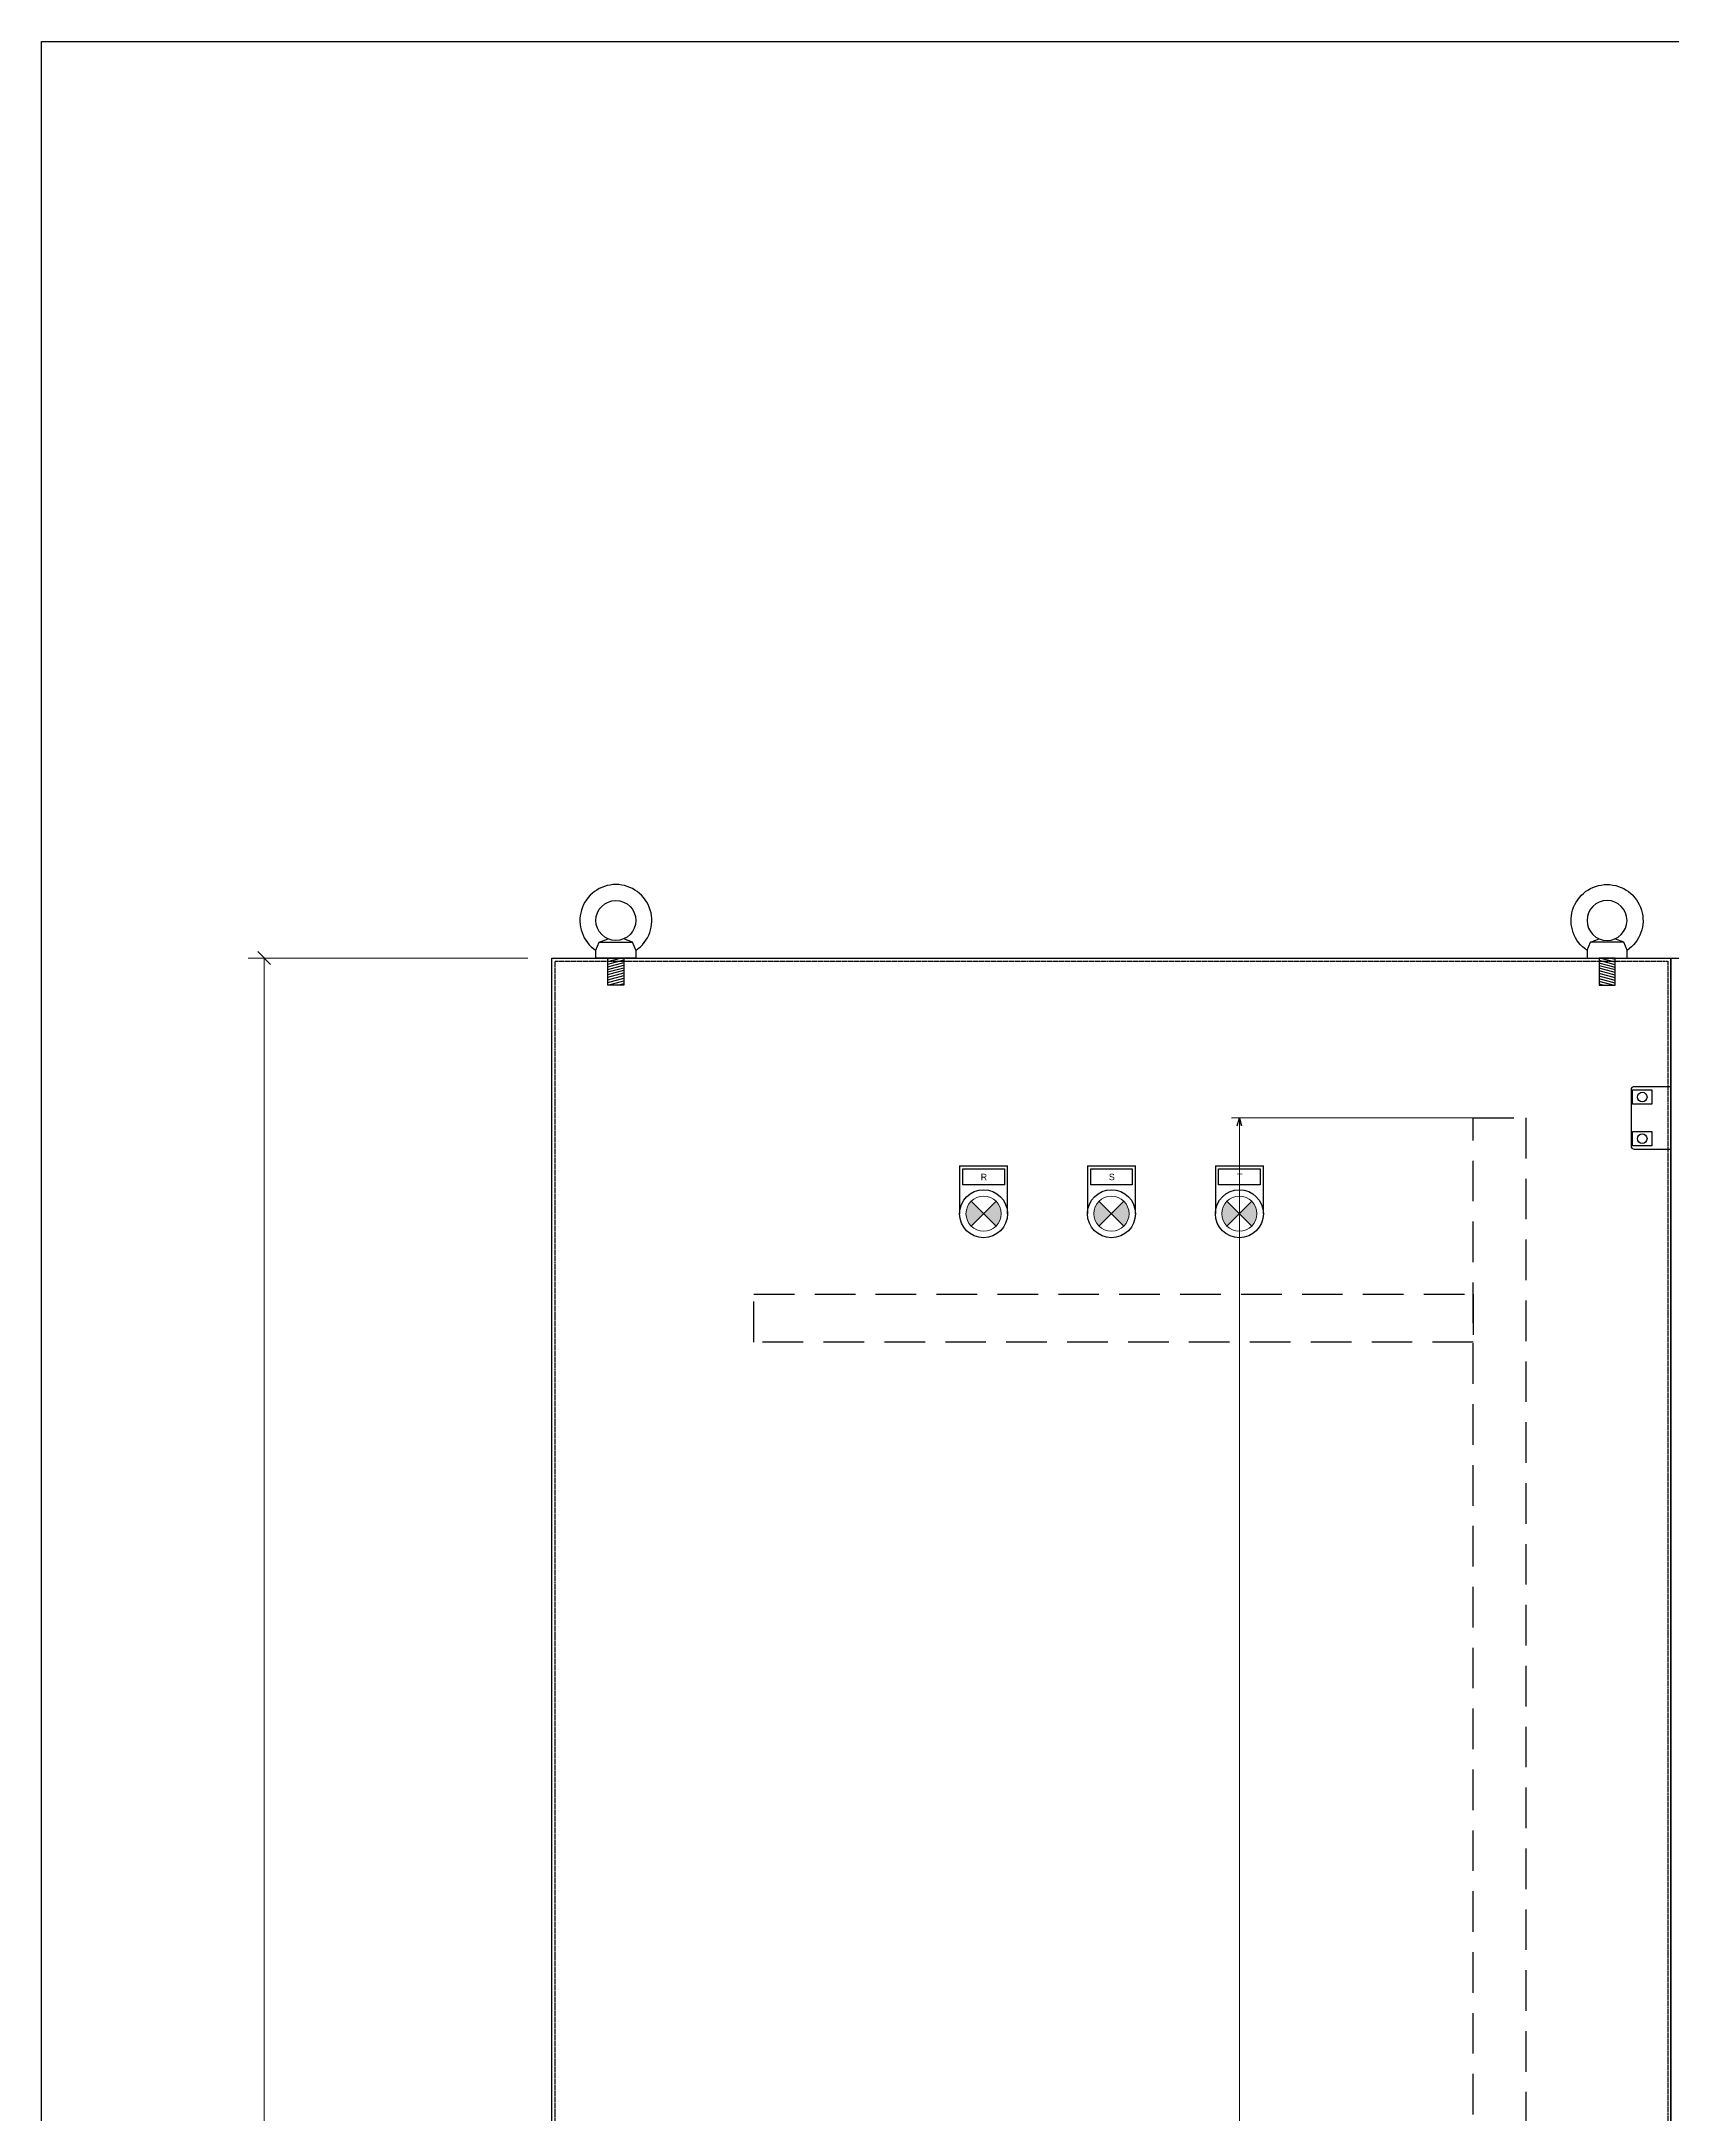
# Model space of a CAD drawing. Header units: millimetres. Extents: x 0 to 7339, y 0 to 5189.
# Drawn here: x 0 to 1020, y 3892 to 5189 of the extents above; entities that cross this region are included whole.
import ezdxf
from ezdxf.enums import TextEntityAlignment as Align

# ---------------------------------------------------------------- set-up
doc = ezdxf.new("R2010")
doc.units = ezdxf.units.MM
for name, pattern in [('DASHED', [0.75, 0.5, -0.25]), ('HIDDEN2', [4.7625, 3.175, -1.5875]), ('HIDDENX2', [19.05, 12.7, -6.35])]:
    doc.linetypes.add(name, pattern=pattern)
doc.layers.add('01', color=7, linetype='HIDDEN2')
doc.layers.add('DIM', color=253, linetype='Continuous')
doc.layers.add('07', color=5, linetype='Continuous', lineweight=5)
doc.styles.add('Arial', font='arial.ttf')
doc.styles.add('Arial-Black', font='txt')
doc.styles.add('Tahoma (Input Text)', font='tahoma.ttf')
doc.dimstyles.new('CNC', dxfattribs={"dimtxt": 50, "dimasz": 5, "dimexe": 5, "dimexo": 15, "dimgap": 10, "dimtad": 1, "dimdec": 0, "dimtxsty": 'Standard', "dimblk": 'OPEN30', "dimcen": 10, "dimclrd": 5, "dimclre": 5, "dimclrt": 3, "dimazin": 3, "dimtfac": 1, "dimtdec": 0, "dimtmove": 0, "dimatfit": 3, "dimldrblk": 'ARCHTICK', "dimlwd": 9, "dimlwe": 9})
doc.dimstyles.new('Dim-25', dxfattribs={"dimtxt": 25, "dimasz": 8, "dimexe": 10, "dimexo": 15, "dimgap": 10, "dimtad": 1, "dimdec": 0, "dimtxsty": 'Standard', "dimblk": 'OBLIQUE', "dimcen": 10, "dimclrd": 5, "dimclre": 5, "dimclrt": 3, "dimazin": 3, "dimtfac": 1, "dimtdec": 0, "dimtmove": 0, "dimatfit": 3, "dimldrblk": 'OBLIQUE', "dimlwd": 9, "dimlwe": 9})

# ---------------------------------------------------------------- blocks, each defined once
blk = doc.blocks.new('khungtenAsean2')
at = {"color": 7}
blk.add_lwpolyline([(0, 0), (2970, 0), (2970, -2100), (0, -2100)], close=True, dxfattribs=at)
at = {"color": 1, "style": 'Tahoma (Input Text)', "flags": 8}
for tag, p in [('#03', (506.57, -2019.3)), ('#01', (137.05, -2021.28)), ('#05', (1106.63, -2021.28)), ('#07', (1834.68, -2021.28)), ('#09', (2146.72, -2021.28)), ('#02', (98.46, -2081.28)), ('#04', (486.11, -2081.28)), ('#06', (1065.33, -2081.28)), ('#08', (1817.45, -2081.28)), ('#10', (2146.72, -2081.28))]:
    blk.add_attdef(tag, p, '', height=25, dxfattribs=at)
blk.add_attdef('#11', text='', height=25, dxfattribs=at).set_placement((2914.99, -2067.35), align=Align.CENTER)
blk = doc.blocks.new('Moccauf10')
h = blk.add_hatch()
h.set_pattern_fill('ANSI31', color=8, scale=0.5, angle=330, style=0)
h.set_pattern_definition([(15, (-83193.6702, -36410.4482), (-0.410875234, 1.53340725), [])])
h.paths.add_polyline_path([(5, -23.5), (-5, -23.5), (-5, -40.5), (5, -40.5)])
at = {"color": 8}
for p, q in [((-10.4, -13.5), (-4.9, -11.5)), ((10.4, -13.5), (4.9, -11.5)), ((-12.5, -18.5), (-10.4, -13.5)), ((12.5, -18.5), (10.4, -13.5))]:
    blk.add_line(p, q, dxfattribs=at)
for points in [[(12.5, -18.5), (12.5, -23.5), (-12.5, -23.5), (-12.5, -18.5)], [(-10.4, -13.5), (10.4, -13.5)]]:
    blk.add_lwpolyline(points, dxfattribs=at)
blk.add_lwpolyline([(-5, -23.5), (5, -23.5), (5, -40.5), (-5, -40.5)], close=True, dxfattribs=at)
blk.add_circle((0, 0), 12.5, dxfattribs=at)
blk.add_arc((0, 0), 22.5, 303.749, 236.251, dxfattribs=at)
blk = doc.blocks.new('HL044-1')
at = {"color": 1}
blk.add_lwpolyline([(2, 0), (25, 0), (25, 39), (2, 39, 0.414214), (0, 37), (0, 2, 0.414214)], format="xyb", close=True, dxfattribs=at)
for centre in [(7, 32.5), (7, 6.5)]:
    blk.add_circle(centre, 3, dxfattribs=at)
blk = doc.blocks.new('Den XANH')
h = blk.add_hatch(color=5)
h.paths.add_polyline_path([(15, 15), (22.8, 7.2, 0.198912), (26, 15, 0.198912), (22.8, 22.8)])
h.paths.add_polyline_path([(15, 15), (7.2, 22.8, 0.198912), (4, 15, 0.198912), (7.2, 7.2)])
at = {"color": 7}
for p, q in [((0, 45), (30, 45)), ((0, 45), (0, 15)), ((30, 15), (30, 45))]:
    blk.add_line(p, q, dxfattribs=at)
blk.add_lwpolyline([(2, 43), (28, 43), (28, 33), (2, 33)], close=True, dxfattribs=at)
blk.add_circle((15, 15), 15, dxfattribs=at)
at = {"layer": '07', "color": 5, "linetype": 'Continuous', "lineweight": 5, "ltscale": 3}
for p, q in [((22.8, 22.8), (7.2, 7.2)), ((7.2, 22.8), (22.8, 7.2))]:
    blk.add_line(p, q, dxfattribs=at)
blk.add_circle((15, 15), 11, dxfattribs=at)
at = {"layer": '01', "color": 2, "linetype": 'Continuous', "lineweight": 5, "style": 'Arial-Black'}
blk.add_attdef('T-SP', text='', height=2.4, dxfattribs=at).set_placement((15.2, 36), align=Align.CENTER)
blk = doc.blocks.new('Den DO')
h = blk.add_hatch(color=1)
h.paths.add_polyline_path([(7.2, 7.2), (15, 15), (7.2, 22.8, 0.198912), (4, 15, 0.198912)])
h.paths.add_polyline_path([(26, 15, 0.198912), (22.8, 22.8), (15, 15), (22.8, 7.2, 0.198912)])
at = {"color": 7}
for p, q in [((0, 45), (30, 45)), ((0, 45), (0, 15)), ((30, 15), (30, 45))]:
    blk.add_line(p, q, dxfattribs=at)
blk.add_lwpolyline([(2, 43), (28, 43), (28, 33), (2, 33)], close=True, dxfattribs=at)
blk.add_circle((15, 15), 15, dxfattribs=at)
at = {"layer": '07', "color": 1, "linetype": 'Continuous', "lineweight": 5, "ltscale": 3}
for p, q in [((22.8, 22.8), (7.2, 7.2)), ((7.2, 22.8), (22.8, 7.2))]:
    blk.add_line(p, q, dxfattribs=at)
blk.add_circle((15, 15), 11, dxfattribs=at)
at = {"layer": '01', "color": 2, "linetype": 'Continuous', "lineweight": 5, "style": 'Arial-Black'}
blk.add_attdef('T-SP', text='', height=2.4, dxfattribs=at).set_placement((15.2, 36), align=Align.CENTER)
blk = doc.blocks.new('Den VANG')
h = blk.add_hatch(color=2)
h.paths.add_polyline_path([(22.8, 7.2, 0.198912), (26, 15, 0.198912), (22.8, 22.8), (15, 15)])
h.paths.add_polyline_path([(7.2, 7.2), (15, 15), (7.2, 22.8, 0.198912), (4, 15, 0.198912)])
at = {"color": 7}
for p, q in [((0, 45), (30, 45)), ((0, 45), (0, 15)), ((30, 15), (30, 45))]:
    blk.add_line(p, q, dxfattribs=at)
blk.add_lwpolyline([(2, 43), (28, 43), (28, 33), (2, 33)], close=True, dxfattribs=at)
blk.add_circle((15, 15), 15, dxfattribs=at)
at = {"layer": '07', "color": 2, "linetype": 'Continuous', "lineweight": 5, "ltscale": 3}
for p, q in [((22.8, 22.8), (7.2, 7.2)), ((7.2, 22.8), (22.8, 7.2))]:
    blk.add_line(p, q, dxfattribs=at)
blk.add_circle((15, 15), 11, dxfattribs=at)
at = {"layer": '01', "color": 2, "linetype": 'Continuous', "lineweight": 5, "style": 'Arial-Black'}
blk.add_attdef('T-SP', text='', height=2.4, dxfattribs=at).set_placement((15.2, 36), align=Align.CENTER)
blk = doc.blocks.new('*D3')
at = {"color": 0, "linetype": 'ByBlock', "lineweight": -2}
for p, q in [((748, 4510.6), (749.3, 4515.6)), ((749.3, 4515.6), (750.7, 4510.6)), ((749.3, 4515.6), (749.3, 4510.6)), ((749.3, 3015.6), (748, 3020.6)), ((750.7, 3020.6), (749.3, 3015.6)), ((749.3, 3015.6), (749.3, 3020.6))]:
    blk.add_line(p, q, dxfattribs=at)
at = {"layer": 'Defpoints', "color": 0, "transparency": 16777216}
for p in [(928.6, 4515.6), (749.3, 3015.6), (928.6, 3015.6)]:
    blk.add_point(p, dxfattribs=at)
at = {"layer": 'DIM', "color": 5, "lineweight": 9, "transparency": 16777216}
for p, q in [((913.6, 4515.6), (744.3, 4515.6)), ((749.3, 4510.6), (749.3, 3020.6)), ((913.6, 3015.6), (744.3, 3015.6))]:
    blk.add_line(p, q, dxfattribs=at)
at = {"layer": 'DIM', "color": 3, "transparency": 16777216, "insert": (713.8, 3765.6), "char_height": 50, "attachment_point": 5, "rotation": 90}
blk.add_mtext('1500', dxfattribs=at)
blk = doc.blocks.new('_ArchTick')
at = {"color": 0, "const_width": 0.15}
blk.add_lwpolyline([(-0.5, -0.5), (0.5, 0.5)], dxfattribs=at)
blk = doc.blocks.new('_Open30')
at = {"color": 0, "linetype": 'ByBlock', "lineweight": -2}
for p, q in [((-1, 0.27), (0, 0)), ((0, 0), (-1, -0.27)), ((0, 0), (-1, 0))]:
    blk.add_line(p, q, dxfattribs=at)
blk = doc.blocks.new('*D5')
at = {"color": 0, "linetype": 'ByBlock', "lineweight": -2}
for p, q in [((143.3, 4611.6), (135.3, 4619.6)), ((135.3, 2919.6), (143.3, 2911.6))]:
    blk.add_line(p, q, dxfattribs=at)
at = {"layer": 'Defpoints', "color": 0, "transparency": 16777216}
for p in [(319.3, 4615.6), (139.3, 2915.6), (319.3, 2915.6)]:
    blk.add_point(p, dxfattribs=at)
at = {"layer": 'DIM', "color": 5, "lineweight": 9, "transparency": 16777216}
for p, q in [((304.3, 4615.6), (129.3, 4615.6)), ((139.3, 4615.6), (139.3, 2915.6)), ((304.3, 2915.6), (129.3, 2915.6))]:
    blk.add_line(p, q, dxfattribs=at)
at = {"layer": 'DIM', "color": 3, "transparency": 16777216, "insert": (116.5, 3765.6), "char_height": 25, "attachment_point": 5, "rotation": 90}
blk.add_mtext('1700', dxfattribs=at)
blk = doc.blocks.new('_Oblique')
at = {"color": 0, "linetype": 'ByBlock', "lineweight": -2}
blk.add_line((-0.5, -0.5), (0.5, 0.5), dxfattribs=at)

msp = doc.modelspace()

# ---------------------------------------------------------------- linework, layer by layer
at = {"color": 7}
for points in [[(319.3, 4615.6), (1019.3, 4615.6), (1019.3, 2915.6), (319.3, 2915.6)], [(1019.3, 4615.6), (1919.3, 4615.6), (1919.3, 2915.6), (1019.3, 2915.6)]]:
    msp.add_lwpolyline(points, close=True, dxfattribs=at)
at = {"color": 7, "linetype": 'DASHED'}
msp.add_lwpolyline([(321.3, 4613.6), (1017.3, 4613.6), (1017.3, 2917.6), (321.3, 2917.6)], close=True, dxfattribs=at)
at = {"color": 2}
for points in [[(995.3, 4533.1), (1007.3, 4533.1), (1007.3, 4524.1), (995.3, 4524.1)], [(995.3, 4507.1), (1007.3, 4507.1), (1007.3, 4498.1), (995.3, 4498.1)]]:
    msp.add_lwpolyline(points, close=True, dxfattribs=at)
at = {"color": 7, "linetype": 'HIDDENX2', "ltscale": 2}
for points in [[(895.6, 4515.6), (928.6, 4515.6), (928.6, 3015.6), (895.6, 3015.6)], [(445.6, 4405.2), (895.6, 4405.2), (895.6, 4375.2), (445.6, 4375.2)]]:
    msp.add_lwpolyline(points, close=True, dxfattribs=at)

# ---------------------------------------------------------------- block references
at = {"color": 7, "xscale": 2.471040000003995, "yscale": 2.471040000003995, "zscale": 2.471040000003995}
msp.add_blockref('khungtenAsean2', (0, 5189.2), dxfattribs=at)
at = {"color": 7}
for name, p in [('Moccauf10', (359.3, 4639.1)), ('HL044-1', (994.3, 4496.1))]:
    msp.add_blockref(name, p, dxfattribs=at)
at = {"color": 7, "xscale": -1}
msp.add_blockref('Moccauf10', (979.3, 4639.1), dxfattribs=at)
at = {"color": 7}
ref = msp.add_blockref('Den DO', (574.3, 4440.6), dxfattribs=at)
ref.add_attrib('T-SP', 'R', dxfattribs={"layer": '01', "color": 2, "linetype": 'Continuous', "lineweight": 5, "height": 4, "style": 'Arial'}).set_placement((589.5, 4476.6), align=Align.CENTER)
ref = msp.add_blockref('Den VANG', (654.3, 4440.6), dxfattribs=at)
ref.add_attrib('T-SP', 'S', dxfattribs={"layer": '01', "color": 2, "linetype": 'Continuous', "lineweight": 5, "height": 4, "style": 'Arial'}).set_placement((669.5, 4476.6), align=Align.CENTER)
ref = msp.add_blockref('Den XANH', (734.3, 4440.6), dxfattribs=at)
ref.add_attrib('T-SP', 'T', dxfattribs={"layer": '01', "color": 2, "linetype": 'Continuous', "lineweight": 5, "height": 4, "style": 'Arial'}).set_placement((749.5, 4476.6), align=Align.CENTER)

# ---------------------------------------------------------------- dimensions: what is measured, and where the dimension line sits
at = {"layer": 'DIM', "color": 7}
dim = msp.add_linear_dim(base=(139.3, 2915.6), p1=(319.3, 4615.6), p2=(319.3, 2915.6), angle=90, dimstyle='Dim-25', dxfattribs=at)
dim.commit()
dim.dimension.update_dxf_attribs({"geometry": '*D5', "text_midpoint": (116.5, 3765.6)})
dim = msp.add_linear_dim(base=(749.3, 3015.6), p1=(928.6, 4515.6), p2=(928.6, 3015.6), angle=90, dimstyle='CNC', dxfattribs=at)
dim.commit()
dim.dimension.update_dxf_attribs({"geometry": '*D3', "text_midpoint": (749.3, 3765.6), "dimtype": 160})

doc.saveas('drawing.dxf')
